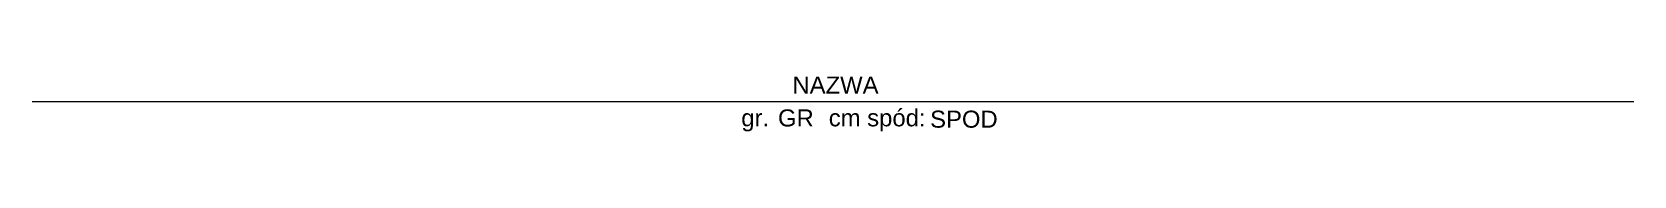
# Model space of a CAD drawing. Header units: millimetres. Extents: x 0 to 9381, y -174 to 149.
import ezdxf
from ezdxf.enums import TextEntityAlignment as Align

# ---------------------------------------------------------------- set-up
doc = ezdxf.new("R2010")
doc.units = ezdxf.units.MM
doc.header["$LTSCALE"] = 10
doc.header["$MEASUREMENT"] = 0
doc.layers.add('G-Cienka', color=4, linetype='Continuous', lineweight=9)
doc.layers.add('G-Opisy', color=2, linetype='Continuous', lineweight=18)
doc.styles.add('Arial-GG', font='arial.ttf')

msp = doc.modelspace()

# ---------------------------------------------------------------- linework, layer by layer
at = {"layer": 'G-Cienka'}
msp.add_line((9381.2, 0), (0, 0), dxfattribs=at)

# ---------------------------------------------------------------- texts
at = {"layer": 'G-Opisy', "insert": (4693, -25.4), "char_height": 100, "width": 5302.625, "attachment_point": 5, "style": 'Arial-GG'}
msp.add_mtext('\\Pgr.         cm spód:', dxfattribs=at)
at = {"layer": 'G-Opisy', "ltscale": 2, "style": 'Arial-GG'}
for tag, text, p in [('NAZWA', 'PŁŻ-1/0', (4705.2, 48.5)), ('GR', '20,0', (4473.3, -144.4))]:
    msp.add_attdef(tag, text=text, height=100, dxfattribs=at).set_placement(p, align=Align.CENTER)
at = {"layer": 'G-Opisy', "style": 'Arial-GG'}
msp.add_attdef('SPOD', (5259.3, -151.5), '- 0,31', height=100, dxfattribs=at)

doc.saveas('drawing.dxf')
